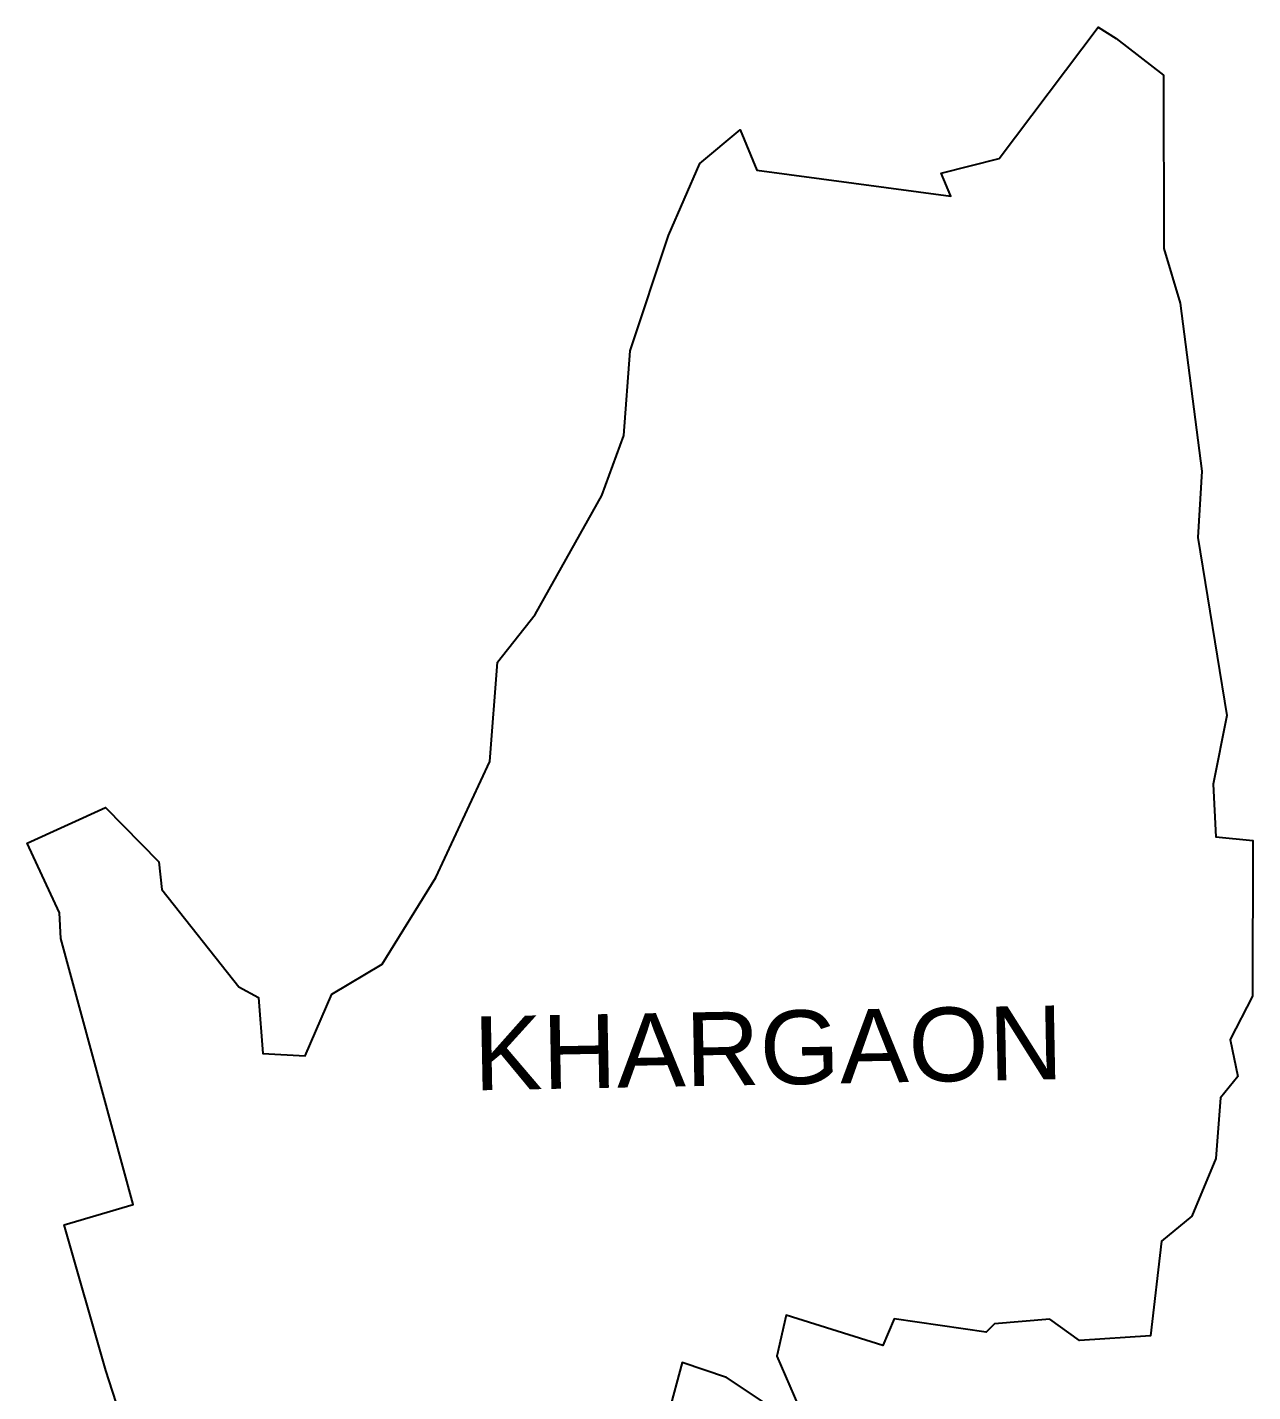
# Model space of a CAD drawing. Header units: metres. Extents: x 287585 to 289392, y 1999166 to 2003319.
# Drawn here: x 287585 to 289392, y 2001308 to 2003319 of the extents above; entities that cross this region are included whole.
import ezdxf

# ---------------------------------------------------------------- set-up
doc = ezdxf.new("R2010")
doc.units = ezdxf.units.M
doc.header["$MEASUREMENT"] = 0
doc.layers.add('village', color=3, linetype='Continuous')
doc.layers.add('VILLAGE NAME', color=250, linetype='Continuous')
doc.styles.get("Standard").update_dxf_attribs({"font": 'simplex.shx'})

msp = doc.modelspace()

# ---------------------------------------------------------------- linework, layer by layer
at = {"layer": 'village', "color": 3, "true_color": 0x00ff00}
for points in [[(287856.3, 2000856.8, 0), (287700.6, 2001339.2, 0), (287639, 2001553.8, 0), (287740.7, 2001583.6, 0), (287634, 2001975.8, 0), (287632.3, 2002013.4, 0), (287584.7, 2002116.2, 0), (287700.3, 2002168.9, 0), (287778.9, 2002089, 0), (287783.3, 2002047.8, 0), (287896.9, 2001904.7, 0), (287925.7, 2001888.7, 0), (287932.1, 2001806.4, 0), (287994.4, 2001802.9, 0), (288033.8, 2001893.5, 0), (288108, 2001938.1, 0), (288187.4, 2002065.8, 0), (288266.7, 2002236.6, 0), (288278, 2002383.2, 0), (288333.5, 2002453.5, 0), (288432.1, 2002628.8, 0), (288464.2, 2002717.4, 0), (288473.7, 2002842.2, 0), (288530.1, 2003011.8, 0), (288576.7, 2003118.2, 0), (288636.1, 2003167.5, 0), (288660.7, 2003108.3, 0), (288946.4, 2003070.1, 0), (288932.6, 2003103.9, 0), (289017.8, 2003125.5, 0), (289163.7, 2003318.9, 0), (289190.2, 2003302.3, 0), (289260.3, 2003248.4, 0), (289260.7, 2002993, 0), (289285, 2002912, 0), (289316.7, 2002664.5, 0), (289310.7, 2002566.6, 0), (289353.4, 2002304.5, 0), (289333.4, 2002203.3, 0), (289337.2, 2002125.6, 0), (289391.8, 2002120.1, 0), (289391.6, 2001890.9, 0), (289358.7, 2001827.1, 0), (289369.6, 2001772.3, 0), (289344.5, 2001740.8, 0), (289337.2, 2001651.5, 0), (289301.8, 2001566.7, 0), (289257.2, 2001529.8, 0), (289240.9, 2001390.1, 0), (289136.6, 2001383.2, 0), (289092.4, 2001414.8, 0), (289010.9, 2001407.9, 0), (288998.5, 2001395.3, 0), (288863.2, 2001415.3, 0), (288846.4, 2001376.1, 0), (288703.9, 2001420.6, 0), (288690.2, 2001360.4, 0), (288722, 2001286.3, 0)], [(288680.3, 2001285.9, 0), (288615.8, 2001328.9, 0), (288550.4, 2001351, 0), (288530.1, 2001276.1, 0)]]:
    msp.add_polyline3d(points, dxfattribs=at)

# ---------------------------------------------------------------- texts
at = {"layer": 'VILLAGE NAME', "insert": (288241.7, 2001860.6), "char_height": 108.748, "attachment_point": 1, "rotation": 1.1028}
msp.add_mtext_dynamic_manual_height_columns('{\\fArial|b0|i0|c0|p34;KHARGAON}', width=726.929, gutter_width=543.7, heights=[0], dxfattribs=at)

doc.saveas('drawing.dxf')
